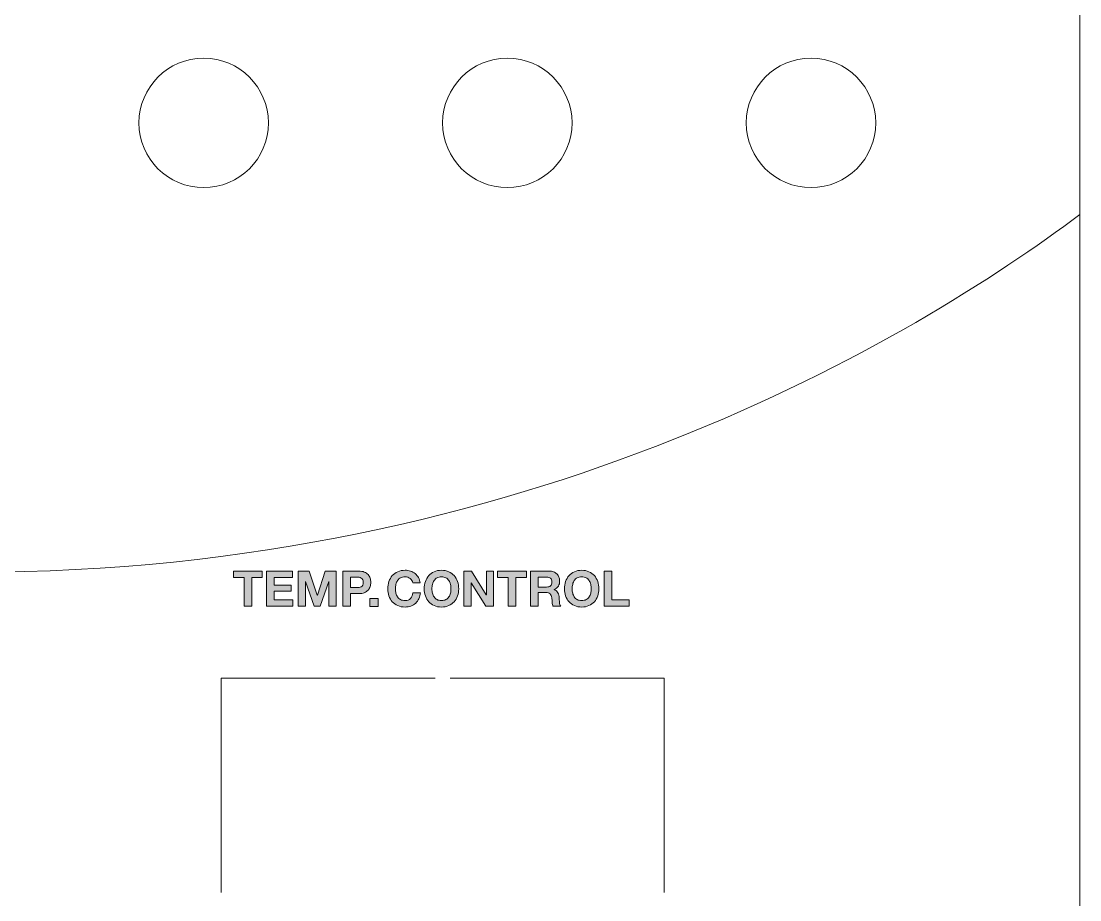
# Model space of a CAD drawing. Header units: millimetres. Extents: x -96603 to 124772, y -7961 to 11116.
# Drawn here: x 7083.6 to 7189.9, y 4721.6 to 4809.9 of the extents above; entities that cross this region are included whole.
import ezdxf

# ---------------------------------------------------------------- set-up
doc = ezdxf.new("R2010")
doc.units = ezdxf.units.MM
doc.layers.get('0').update_dxf_attribs({"lineweight": 15})
doc.layers.add('圖層 2', color=7, linetype='Continuous')

msp = doc.modelspace()

# ---------------------------------------------------------------- hatches: boundary and pattern name
h = msp.add_hatch(color=256)
h.paths.add_polyline_path([(7131.457, 4753.997), (7131.457, 4754.649), (7134.347, 4754.649), (7134.347, 4753.997), (7133.29, 4753.997), (7133.29, 4751.123), (7132.514, 4751.123), (7132.514, 4753.997)])
h.paths.add_polyline_path([(7142.935, 4754.649), (7142.935, 4751.775), (7144.654, 4751.775), (7144.654, 4751.123), (7142.16, 4751.123), (7142.16, 4754.649)])
h.paths.add_polyline_path([(7128.845, 4754.649), (7130.317, 4752.283), (7130.326, 4752.283), (7130.326, 4754.649), (7131.053, 4754.649), (7131.053, 4751.123), (7130.277, 4751.123), (7128.81, 4753.484), (7128.801, 4753.484), (7128.801, 4751.123), (7128.074, 4751.123), (7128.074, 4754.649)])
h.paths.add_polyline_path([(7112.517, 4754.649), (7113.342, 4752.224), (7113.352, 4752.224), (7114.132, 4754.649), (7115.224, 4754.649), (7115.224, 4751.123), (7114.498, 4751.123), (7114.498, 4753.622), (7114.488, 4753.622), (7113.624, 4751.123), (7113.026, 4751.123), (7112.161, 4753.597), (7112.152, 4753.597), (7112.152, 4751.123), (7111.426, 4751.123), (7111.426, 4754.649)])
h.paths.add_polyline_path([(7110.863, 4754.649), (7110.863, 4753.997), (7109.001, 4753.997), (7109.001, 4753.241), (7110.709, 4753.241), (7110.709, 4752.639), (7109.001, 4752.639), (7109.001, 4751.775), (7110.902, 4751.775), (7110.902, 4751.123), (7108.225, 4751.123), (7108.225, 4754.649)])
h.paths.add_polyline_path([(7104.931, 4753.997), (7104.931, 4754.649), (7107.82, 4754.649), (7107.82, 4753.997), (7106.763, 4753.997), (7106.763, 4751.123), (7105.988, 4751.123), (7105.988, 4753.997)])
edge = h.paths.add_edge_path(flags=16)
edge.add_spline(control_points=[(7138.992, 4752.439), (7139.026, 4752.299), (7139.081, 4752.173), (7139.157, 4752.061), (7139.233, 4751.949), (7139.332, 4751.86), (7139.453, 4751.792), (7139.575, 4751.725), (7139.723, 4751.691), (7139.898, 4751.691), (7140.072, 4751.691), (7140.22, 4751.725), (7140.342, 4751.792), (7140.464, 4751.86), (7140.563, 4751.949), (7140.639, 4752.061), (7140.714, 4752.173), (7140.77, 4752.299), (7140.804, 4752.439), (7140.839, 4752.579), (7140.856, 4752.723), (7140.856, 4752.871), (7140.856, 4753.026), (7140.839, 4753.176), (7140.804, 4753.32), (7140.77, 4753.465), (7140.714, 4753.595), (7140.639, 4753.708), (7140.563, 4753.822), (7140.464, 4753.912), (7140.342, 4753.98), (7140.22, 4754.047), (7140.072, 4754.081), (7139.898, 4754.081), (7139.723, 4754.081), (7139.575, 4754.047), (7139.453, 4753.98), (7139.332, 4753.912), (7139.233, 4753.822), (7139.157, 4753.708), (7139.081, 4753.595), (7139.026, 4753.465), (7138.992, 4753.32), (7138.957, 4753.176), (7138.94, 4753.026), (7138.94, 4752.871), (7138.94, 4752.723), (7138.957, 4752.579), (7138.992, 4752.439)], knot_values=[0, 0, 0, 0, 1, 1, 1, 2, 2, 2, 3, 3, 3, 4, 4, 4, 5, 5, 5, 6, 6, 6, 7, 7, 7, 8, 8, 8, 9, 9, 9, 10, 10, 10, 11, 11, 11, 12, 12, 12, 13, 13, 13, 14, 14, 14, 15, 15, 15, 16, 16, 16, 16], degree=3, periodic=0)
edge = h.paths.add_edge_path()
edge.add_spline(control_points=[(7138.283, 4753.605), (7138.362, 4753.83), (7138.475, 4754.027), (7138.624, 4754.195), (7138.772, 4754.363), (7138.954, 4754.494), (7139.169, 4754.59), (7139.385, 4754.685), (7139.628, 4754.733), (7139.898, 4754.733), (7140.171, 4754.733), (7140.415, 4754.685), (7140.629, 4754.59), (7140.843, 4754.494), (7141.024, 4754.363), (7141.172, 4754.195), (7141.32, 4754.027), (7141.434, 4753.83), (7141.513, 4753.605), (7141.592, 4753.379), (7141.632, 4753.134), (7141.632, 4752.871), (7141.632, 4752.614), (7141.592, 4752.375), (7141.513, 4752.152), (7141.434, 4751.93), (7141.32, 4751.737), (7141.172, 4751.572), (7141.024, 4751.408), (7140.843, 4751.278), (7140.629, 4751.184), (7140.415, 4751.091), (7140.171, 4751.044), (7139.898, 4751.044), (7139.628, 4751.044), (7139.385, 4751.091), (7139.169, 4751.184), (7138.954, 4751.278), (7138.772, 4751.408), (7138.624, 4751.572), (7138.475, 4751.737), (7138.362, 4751.93), (7138.283, 4752.152), (7138.204, 4752.375), (7138.164, 4752.614), (7138.164, 4752.871), (7138.164, 4753.134), (7138.204, 4753.379), (7138.283, 4753.605)], knot_values=[0, 0, 0, 0, 1, 1, 1, 2, 2, 2, 3, 3, 3, 4, 4, 4, 5, 5, 5, 6, 6, 6, 7, 7, 7, 8, 8, 8, 9, 9, 9, 10, 10, 10, 11, 11, 11, 12, 12, 12, 13, 13, 13, 14, 14, 14, 15, 15, 15, 16, 16, 16, 16], degree=3, periodic=0)
edge = h.paths.add_edge_path(flags=16)
edge.add_spline(control_points=[(7136.377, 4753.054), (7136.554, 4753.054), (7136.688, 4753.093), (7136.777, 4753.172), (7136.866, 4753.251), (7136.91, 4753.38), (7136.91, 4753.557), (7136.91, 4753.729), (7136.866, 4753.853), (7136.777, 4753.93), (7136.688, 4754.008), (7136.554, 4754.047), (7136.377, 4754.047), (7136.377, 4754.047), (7135.527, 4754.047), (7135.527, 4754.047), (7135.527, 4754.047), (7135.527, 4753.054), (7135.527, 4753.054), (7135.527, 4753.054), (7136.377, 4753.054), (7136.377, 4753.054)], knot_values=[0, 0, 0, 0, 1, 1, 1, 2, 2, 2, 3, 3, 3, 4, 4, 4, 5, 5, 5, 6, 6, 6, 7, 7, 7, 7], degree=3, periodic=0)
edge = h.paths.add_edge_path()
edge.add_spline(control_points=[(7136.653, 4754.649), (7136.811, 4754.649), (7136.954, 4754.624), (7137.081, 4754.572), (7137.207, 4754.521), (7137.316, 4754.452), (7137.406, 4754.363), (7137.497, 4754.274), (7137.566, 4754.171), (7137.614, 4754.054), (7137.661, 4753.937), (7137.686, 4753.811), (7137.686, 4753.676), (7137.686, 4753.468), (7137.642, 4753.289), (7137.555, 4753.138), (7137.467, 4752.986), (7137.325, 4752.871), (7137.127, 4752.792), (7137.127, 4752.792), (7137.127, 4752.782), (7137.127, 4752.782), (7137.223, 4752.756), (7137.302, 4752.715), (7137.364, 4752.661), (7137.427, 4752.607), (7137.478, 4752.542), (7137.517, 4752.469), (7137.557, 4752.394), (7137.586, 4752.313), (7137.604, 4752.224), (7137.622, 4752.135), (7137.634, 4752.046), (7137.641, 4751.957), (7137.644, 4751.901), (7137.648, 4751.836), (7137.651, 4751.76), (7137.654, 4751.684), (7137.66, 4751.607), (7137.668, 4751.528), (7137.676, 4751.449), (7137.69, 4751.374), (7137.708, 4751.303), (7137.726, 4751.232), (7137.753, 4751.172), (7137.789, 4751.123), (7137.789, 4751.123), (7137.014, 4751.123), (7137.014, 4751.123), (7136.971, 4751.235), (7136.944, 4751.368), (7136.935, 4751.523), (7136.925, 4751.678), (7136.91, 4751.826), (7136.89, 4751.967), (7136.864, 4752.152), (7136.808, 4752.287), (7136.722, 4752.372), (7136.637, 4752.458), (7136.497, 4752.5), (7136.303, 4752.5), (7136.303, 4752.5), (7135.527, 4752.5), (7135.527, 4752.5), (7135.527, 4752.5), (7135.527, 4751.123), (7135.527, 4751.123), (7135.527, 4751.123), (7134.752, 4751.123), (7134.752, 4751.123), (7134.752, 4751.123), (7134.752, 4754.649), (7134.752, 4754.649), (7134.752, 4754.649), (7136.653, 4754.649), (7136.653, 4754.649)], knot_values=[0, 0, 0, 0, 1, 1, 1, 2, 2, 2, 3, 3, 3, 4, 4, 4, 5, 5, 5, 6, 6, 6, 7, 7, 7, 8, 8, 8, 9, 9, 9, 10, 10, 10, 11, 11, 11, 12, 12, 12, 13, 13, 13, 14, 14, 14, 15, 15, 15, 16, 16, 16, 17, 17, 17, 18, 18, 18, 19, 19, 19, 20, 20, 20, 21, 21, 21, 22, 22, 22, 23, 23, 23, 24, 24, 24, 25, 25, 25, 25], degree=3, periodic=0)
edge = h.paths.add_edge_path(flags=16)
edge.add_spline(control_points=[(7124.906, 4752.439), (7124.941, 4752.299), (7124.996, 4752.173), (7125.072, 4752.061), (7125.147, 4751.949), (7125.246, 4751.86), (7125.368, 4751.792), (7125.49, 4751.725), (7125.638, 4751.691), (7125.813, 4751.691), (7125.987, 4751.691), (7126.135, 4751.725), (7126.257, 4751.792), (7126.379, 4751.86), (7126.478, 4751.949), (7126.553, 4752.061), (7126.629, 4752.173), (7126.684, 4752.299), (7126.719, 4752.439), (7126.754, 4752.579), (7126.771, 4752.723), (7126.771, 4752.871), (7126.771, 4753.026), (7126.754, 4753.176), (7126.719, 4753.32), (7126.684, 4753.465), (7126.629, 4753.595), (7126.553, 4753.708), (7126.478, 4753.822), (7126.379, 4753.912), (7126.257, 4753.98), (7126.135, 4754.047), (7125.987, 4754.081), (7125.813, 4754.081), (7125.638, 4754.081), (7125.49, 4754.047), (7125.368, 4753.98), (7125.246, 4753.912), (7125.147, 4753.822), (7125.072, 4753.708), (7124.996, 4753.595), (7124.941, 4753.465), (7124.906, 4753.32), (7124.872, 4753.176), (7124.855, 4753.026), (7124.855, 4752.871), (7124.855, 4752.723), (7124.872, 4752.579), (7124.906, 4752.439)], knot_values=[0, 0, 0, 0, 1, 1, 1, 2, 2, 2, 3, 3, 3, 4, 4, 4, 5, 5, 5, 6, 6, 6, 7, 7, 7, 8, 8, 8, 9, 9, 9, 10, 10, 10, 11, 11, 11, 12, 12, 12, 13, 13, 13, 14, 14, 14, 15, 15, 15, 16, 16, 16, 16], degree=3, periodic=0)
edge = h.paths.add_edge_path()
edge.add_spline(control_points=[(7124.198, 4753.605), (7124.277, 4753.83), (7124.39, 4754.027), (7124.538, 4754.195), (7124.686, 4754.363), (7124.868, 4754.494), (7125.084, 4754.59), (7125.3, 4754.685), (7125.543, 4754.733), (7125.813, 4754.733), (7126.086, 4754.733), (7126.329, 4754.685), (7126.543, 4754.59), (7126.758, 4754.494), (7126.939, 4754.363), (7127.087, 4754.195), (7127.235, 4754.027), (7127.349, 4753.83), (7127.428, 4753.605), (7127.507, 4753.379), (7127.546, 4753.134), (7127.546, 4752.871), (7127.546, 4752.614), (7127.507, 4752.375), (7127.428, 4752.152), (7127.349, 4751.93), (7127.235, 4751.737), (7127.087, 4751.572), (7126.939, 4751.408), (7126.758, 4751.278), (7126.543, 4751.184), (7126.329, 4751.091), (7126.086, 4751.044), (7125.813, 4751.044), (7125.543, 4751.044), (7125.3, 4751.091), (7125.084, 4751.184), (7124.868, 4751.278), (7124.686, 4751.408), (7124.538, 4751.572), (7124.39, 4751.737), (7124.277, 4751.93), (7124.198, 4752.152), (7124.118, 4752.375), (7124.079, 4752.614), (7124.079, 4752.871), (7124.079, 4753.134), (7124.118, 4753.379), (7124.198, 4753.605)], knot_values=[0, 0, 0, 0, 1, 1, 1, 2, 2, 2, 3, 3, 3, 4, 4, 4, 5, 5, 5, 6, 6, 6, 7, 7, 7, 8, 8, 8, 9, 9, 9, 10, 10, 10, 11, 11, 11, 12, 12, 12, 13, 13, 13, 14, 14, 14, 15, 15, 15, 16, 16, 16, 16], degree=3, periodic=0)
edge = h.paths.add_edge_path()
edge.add_spline(control_points=[(7122.834, 4753.708), (7122.788, 4753.782), (7122.731, 4753.847), (7122.661, 4753.903), (7122.593, 4753.959), (7122.514, 4754.003), (7122.427, 4754.034), (7122.34, 4754.066), (7122.248, 4754.081), (7122.153, 4754.081), (7121.978, 4754.081), (7121.83, 4754.047), (7121.708, 4753.98), (7121.587, 4753.912), (7121.488, 4753.822), (7121.412, 4753.708), (7121.336, 4753.595), (7121.281, 4753.465), (7121.247, 4753.32), (7121.212, 4753.176), (7121.195, 4753.026), (7121.195, 4752.871), (7121.195, 4752.723), (7121.212, 4752.579), (7121.247, 4752.439), (7121.281, 4752.299), (7121.336, 4752.173), (7121.412, 4752.061), (7121.488, 4751.949), (7121.587, 4751.86), (7121.708, 4751.792), (7121.83, 4751.725), (7121.978, 4751.691), (7122.153, 4751.691), (7122.39, 4751.691), (7122.575, 4751.763), (7122.709, 4751.908), (7122.842, 4752.053), (7122.923, 4752.244), (7122.953, 4752.481), (7122.953, 4752.481), (7123.704, 4752.481), (7123.704, 4752.481), (7123.684, 4752.26), (7123.633, 4752.061), (7123.551, 4751.883), (7123.468, 4751.705), (7123.359, 4751.554), (7123.225, 4751.429), (7123.09, 4751.304), (7122.932, 4751.209), (7122.75, 4751.142), (7122.569, 4751.077), (7122.37, 4751.044), (7122.153, 4751.044), (7121.883, 4751.044), (7121.64, 4751.091), (7121.424, 4751.184), (7121.209, 4751.278), (7121.027, 4751.408), (7120.879, 4751.572), (7120.73, 4751.737), (7120.617, 4751.93), (7120.538, 4752.152), (7120.459, 4752.375), (7120.419, 4752.614), (7120.419, 4752.871), (7120.419, 4753.134), (7120.459, 4753.379), (7120.538, 4753.605), (7120.617, 4753.83), (7120.73, 4754.027), (7120.879, 4754.195), (7121.027, 4754.363), (7121.209, 4754.494), (7121.424, 4754.59), (7121.64, 4754.685), (7121.883, 4754.733), (7122.153, 4754.733), (7122.347, 4754.733), (7122.531, 4754.705), (7122.703, 4754.649), (7122.876, 4754.593), (7123.031, 4754.512), (7123.168, 4754.405), (7123.304, 4754.297), (7123.417, 4754.165), (7123.506, 4754.007), (7123.595, 4753.849), (7123.651, 4753.668), (7123.674, 4753.464), (7123.674, 4753.464), (7122.923, 4753.464), (7122.923, 4753.464), (7122.91, 4753.553), (7122.881, 4753.634), (7122.834, 4753.708)], knot_values=[0, 0, 0, 0, 1, 1, 1, 2, 2, 2, 3, 3, 3, 4, 4, 4, 5, 5, 5, 6, 6, 6, 7, 7, 7, 8, 8, 8, 9, 9, 9, 10, 10, 10, 11, 11, 11, 12, 12, 12, 13, 13, 13, 14, 14, 14, 15, 15, 15, 16, 16, 16, 17, 17, 17, 18, 18, 18, 19, 19, 19, 20, 20, 20, 21, 21, 21, 22, 22, 22, 23, 23, 23, 24, 24, 24, 25, 25, 25, 26, 26, 26, 27, 27, 27, 28, 28, 28, 29, 29, 29, 30, 30, 30, 31, 31, 31, 32, 32, 32, 32], degree=3, periodic=0)
edge = h.paths.add_edge_path(flags=16)
edge.add_spline(control_points=[(7117.283, 4752.99), (7117.372, 4752.99), (7117.458, 4752.996), (7117.54, 4753.01), (7117.622, 4753.023), (7117.695, 4753.048), (7117.757, 4753.086), (7117.82, 4753.124), (7117.87, 4753.177), (7117.908, 4753.247), (7117.946, 4753.316), (7117.965, 4753.406), (7117.965, 4753.518), (7117.965, 4753.63), (7117.946, 4753.721), (7117.908, 4753.79), (7117.87, 4753.859), (7117.82, 4753.912), (7117.757, 4753.95), (7117.695, 4753.988), (7117.622, 4754.014), (7117.54, 4754.027), (7117.458, 4754.04), (7117.372, 4754.047), (7117.283, 4754.047), (7117.283, 4754.047), (7116.681, 4754.047), (7116.681, 4754.047), (7116.681, 4754.047), (7116.681, 4752.99), (7116.681, 4752.99), (7116.681, 4752.99), (7117.283, 4752.99), (7117.283, 4752.99)], knot_values=[0, 0, 0, 0, 1, 1, 1, 2, 2, 2, 3, 3, 3, 4, 4, 4, 5, 5, 5, 6, 6, 6, 7, 7, 7, 8, 8, 8, 9, 9, 9, 10, 10, 10, 11, 11, 11, 11], degree=3, periodic=0)
edge = h.paths.add_edge_path()
edge.add_spline(control_points=[(7117.496, 4754.649), (7117.716, 4754.649), (7117.904, 4754.617), (7118.059, 4754.553), (7118.213, 4754.489), (7118.339, 4754.404), (7118.436, 4754.298), (7118.534, 4754.193), (7118.605, 4754.073), (7118.649, 4753.938), (7118.693, 4753.803), (7118.715, 4753.663), (7118.715, 4753.518), (7118.715, 4753.377), (7118.693, 4753.237), (7118.649, 4753.101), (7118.605, 4752.964), (7118.534, 4752.843), (7118.436, 4752.738), (7118.339, 4752.632), (7118.213, 4752.548), (7118.059, 4752.483), (7117.904, 4752.419), (7117.716, 4752.387), (7117.496, 4752.387), (7117.496, 4752.387), (7116.681, 4752.387), (7116.681, 4752.387), (7116.681, 4752.387), (7116.681, 4751.123), (7116.681, 4751.123), (7116.681, 4751.123), (7115.905, 4751.123), (7115.905, 4751.123), (7115.905, 4751.123), (7115.905, 4754.649), (7115.905, 4754.649), (7115.905, 4754.649), (7117.496, 4754.649), (7117.496, 4754.649)], knot_values=[0, 0, 0, 0, 1, 1, 1, 2, 2, 2, 3, 3, 3, 4, 4, 4, 5, 5, 5, 6, 6, 6, 7, 7, 7, 8, 8, 8, 9, 9, 9, 10, 10, 10, 11, 11, 11, 12, 12, 12, 13, 13, 13, 13], degree=3, periodic=0)
h.paths.add_polyline_path([(7118.626, 4751.912), (7119.456, 4751.912), (7119.456, 4751.097), (7118.626, 4751.097)])

# ---------------------------------------------------------------- linework, layer by layer
for p, q in [((7189.931, 5182.649), (7189.931, 4432.649)), ((7118.626, 4751.912), (7119.456, 4751.912)), ((7118.626, 4751.097), (7118.626, 4751.912)), ((7119.456, 4751.097), (7118.626, 4751.097)), ((7119.456, 4751.912), (7119.456, 4751.097))]:
    msp.add_line(p, q)
for points in [[(7104.931, 4753.997), (7104.931, 4754.649), (7107.82, 4754.649), (7107.82, 4753.997), (7106.763, 4753.997), (7106.763, 4751.123), (7105.988, 4751.123), (7105.988, 4753.997), (7104.931, 4753.997)], [(7110.863, 4754.649), (7110.863, 4753.997), (7109.001, 4753.997), (7109.001, 4753.241), (7110.709, 4753.241), (7110.709, 4752.639), (7109.001, 4752.639), (7109.001, 4751.775), (7110.902, 4751.775), (7110.902, 4751.123), (7108.225, 4751.123), (7108.225, 4754.649), (7110.863, 4754.649)], [(7112.517, 4754.649), (7113.342, 4752.224), (7113.352, 4752.224), (7114.132, 4754.649), (7115.224, 4754.649), (7115.224, 4751.123), (7114.498, 4751.123), (7114.498, 4753.622), (7114.488, 4753.622), (7113.624, 4751.123), (7113.026, 4751.123), (7112.161, 4753.597), (7112.152, 4753.597), (7112.152, 4751.123), (7111.426, 4751.123), (7111.426, 4754.649), (7112.517, 4754.649)], [(7128.845, 4754.649), (7130.317, 4752.283), (7130.326, 4752.283), (7130.326, 4754.649), (7131.053, 4754.649), (7131.053, 4751.123), (7130.277, 4751.123), (7128.81, 4753.484), (7128.801, 4753.484), (7128.801, 4751.123), (7128.074, 4751.123), (7128.074, 4754.649), (7128.845, 4754.649)], [(7131.457, 4753.997), (7131.457, 4754.649), (7134.347, 4754.649), (7134.347, 4753.997), (7133.29, 4753.997), (7133.29, 4751.123), (7132.514, 4751.123), (7132.514, 4753.997), (7131.457, 4753.997)], [(7142.935, 4754.649), (7142.935, 4751.775), (7144.654, 4751.775), (7144.654, 4751.123), (7142.16, 4751.123), (7142.16, 4754.649), (7142.935, 4754.649)], [(7103.681, 4722.399), (7103.681, 4743.899), (7125.181, 4743.899)], [(7126.681, 4743.899), (7148.181, 4743.899), (7148.181, 4722.399)]]:
    msp.add_lwpolyline(points)
for centre in [(7101.932, 4799.649), (7132.432, 4799.649), (7162.932, 4799.649)]:
    msp.add_circle(centre, 6.5)
for points, knots in [([(7117.496, 4754.649), (7117.716, 4754.649), (7117.904, 4754.617), (7118.059, 4754.553), (7118.213, 4754.489), (7118.339, 4754.404), (7118.436, 4754.298), (7118.534, 4754.193), (7118.605, 4754.073), (7118.649, 4753.938), (7118.693, 4753.803), (7118.715, 4753.663), (7118.715, 4753.518), (7118.715, 4753.377), (7118.693, 4753.237), (7118.649, 4753.101), (7118.605, 4752.964), (7118.534, 4752.843), (7118.436, 4752.738), (7118.339, 4752.632), (7118.213, 4752.548), (7118.059, 4752.483), (7117.904, 4752.419), (7117.716, 4752.387), (7117.496, 4752.387), (7117.496, 4752.387), (7116.681, 4752.387), (7116.681, 4752.387), (7116.681, 4752.387), (7116.681, 4751.123), (7116.681, 4751.123), (7116.681, 4751.123), (7115.905, 4751.123), (7115.905, 4751.123), (7115.905, 4751.123), (7115.905, 4754.649), (7115.905, 4754.649), (7115.905, 4754.649), (7117.496, 4754.649), (7117.496, 4754.649)], [0, 0, 0, 0, 1, 1, 1, 2, 2, 2, 3, 3, 3, 4, 4, 4, 5, 5, 5, 6, 6, 6, 7, 7, 7, 8, 8, 8, 9, 9, 9, 10, 10, 10, 11, 11, 11, 12, 12, 12, 13, 13, 13, 13]), ([(7122.834, 4753.708), (7122.788, 4753.782), (7122.731, 4753.847), (7122.661, 4753.903), (7122.593, 4753.959), (7122.514, 4754.003), (7122.427, 4754.034), (7122.34, 4754.066), (7122.248, 4754.081), (7122.153, 4754.081), (7121.978, 4754.081), (7121.83, 4754.047), (7121.708, 4753.98), (7121.587, 4753.912), (7121.488, 4753.822), (7121.412, 4753.708), (7121.336, 4753.595), (7121.281, 4753.465), (7121.247, 4753.32), (7121.212, 4753.176), (7121.195, 4753.026), (7121.195, 4752.871), (7121.195, 4752.723), (7121.212, 4752.579), (7121.247, 4752.439), (7121.281, 4752.299), (7121.336, 4752.173), (7121.412, 4752.061), (7121.488, 4751.949), (7121.587, 4751.86), (7121.708, 4751.792), (7121.83, 4751.725), (7121.978, 4751.691), (7122.153, 4751.691), (7122.39, 4751.691), (7122.575, 4751.763), (7122.709, 4751.908), (7122.842, 4752.053), (7122.923, 4752.244), (7122.953, 4752.481), (7122.953, 4752.481), (7123.704, 4752.481), (7123.704, 4752.481), (7123.684, 4752.26), (7123.633, 4752.061), (7123.551, 4751.883), (7123.468, 4751.705), (7123.359, 4751.554), (7123.225, 4751.429), (7123.09, 4751.304), (7122.932, 4751.209), (7122.75, 4751.142), (7122.569, 4751.077), (7122.37, 4751.044), (7122.153, 4751.044), (7121.883, 4751.044), (7121.64, 4751.091), (7121.424, 4751.184), (7121.209, 4751.278), (7121.027, 4751.408), (7120.879, 4751.572), (7120.73, 4751.737), (7120.617, 4751.93), (7120.538, 4752.152), (7120.459, 4752.375), (7120.419, 4752.614), (7120.419, 4752.871), (7120.419, 4753.134), (7120.459, 4753.379), (7120.538, 4753.605), (7120.617, 4753.83), (7120.73, 4754.027), (7120.879, 4754.195), (7121.027, 4754.363), (7121.209, 4754.494), (7121.424, 4754.59), (7121.64, 4754.685), (7121.883, 4754.733), (7122.153, 4754.733), (7122.347, 4754.733), (7122.531, 4754.705), (7122.703, 4754.649), (7122.876, 4754.593), (7123.031, 4754.512), (7123.168, 4754.405), (7123.304, 4754.297), (7123.417, 4754.165), (7123.506, 4754.007), (7123.595, 4753.849), (7123.651, 4753.668), (7123.674, 4753.464), (7123.674, 4753.464), (7122.923, 4753.464), (7122.923, 4753.464), (7122.91, 4753.553), (7122.881, 4753.634), (7122.834, 4753.708)], [0, 0, 0, 0, 1, 1, 1, 2, 2, 2, 3, 3, 3, 4, 4, 4, 5, 5, 5, 6, 6, 6, 7, 7, 7, 8, 8, 8, 9, 9, 9, 10, 10, 10, 11, 11, 11, 12, 12, 12, 13, 13, 13, 14, 14, 14, 15, 15, 15, 16, 16, 16, 17, 17, 17, 18, 18, 18, 19, 19, 19, 20, 20, 20, 21, 21, 21, 22, 22, 22, 23, 23, 23, 24, 24, 24, 25, 25, 25, 26, 26, 26, 27, 27, 27, 28, 28, 28, 29, 29, 29, 30, 30, 30, 31, 31, 31, 32, 32, 32, 32]), ([(7124.198, 4753.605), (7124.277, 4753.83), (7124.39, 4754.027), (7124.538, 4754.195), (7124.686, 4754.363), (7124.868, 4754.494), (7125.084, 4754.59), (7125.3, 4754.685), (7125.543, 4754.733), (7125.813, 4754.733), (7126.086, 4754.733), (7126.329, 4754.685), (7126.543, 4754.59), (7126.758, 4754.494), (7126.939, 4754.363), (7127.087, 4754.195), (7127.235, 4754.027), (7127.349, 4753.83), (7127.428, 4753.605), (7127.507, 4753.379), (7127.546, 4753.134), (7127.546, 4752.871), (7127.546, 4752.614), (7127.507, 4752.375), (7127.428, 4752.152), (7127.349, 4751.93), (7127.235, 4751.737), (7127.087, 4751.572), (7126.939, 4751.408), (7126.758, 4751.278), (7126.543, 4751.184), (7126.329, 4751.091), (7126.086, 4751.044), (7125.813, 4751.044), (7125.543, 4751.044), (7125.3, 4751.091), (7125.084, 4751.184), (7124.868, 4751.278), (7124.686, 4751.408), (7124.538, 4751.572), (7124.39, 4751.737), (7124.277, 4751.93), (7124.198, 4752.152), (7124.118, 4752.375), (7124.079, 4752.614), (7124.079, 4752.871), (7124.079, 4753.134), (7124.118, 4753.379), (7124.198, 4753.605)], [0, 0, 0, 0, 1, 1, 1, 2, 2, 2, 3, 3, 3, 4, 4, 4, 5, 5, 5, 6, 6, 6, 7, 7, 7, 8, 8, 8, 9, 9, 9, 10, 10, 10, 11, 11, 11, 12, 12, 12, 13, 13, 13, 14, 14, 14, 15, 15, 15, 16, 16, 16, 16]), ([(7124.906, 4752.439), (7124.941, 4752.299), (7124.996, 4752.173), (7125.072, 4752.061), (7125.147, 4751.949), (7125.246, 4751.86), (7125.368, 4751.792), (7125.49, 4751.725), (7125.638, 4751.691), (7125.813, 4751.691), (7125.987, 4751.691), (7126.135, 4751.725), (7126.257, 4751.792), (7126.379, 4751.86), (7126.478, 4751.949), (7126.553, 4752.061), (7126.629, 4752.173), (7126.684, 4752.299), (7126.719, 4752.439), (7126.754, 4752.579), (7126.771, 4752.723), (7126.771, 4752.871), (7126.771, 4753.026), (7126.754, 4753.176), (7126.719, 4753.32), (7126.684, 4753.465), (7126.629, 4753.595), (7126.553, 4753.708), (7126.478, 4753.822), (7126.379, 4753.912), (7126.257, 4753.98), (7126.135, 4754.047), (7125.987, 4754.081), (7125.813, 4754.081), (7125.638, 4754.081), (7125.49, 4754.047), (7125.368, 4753.98), (7125.246, 4753.912), (7125.147, 4753.822), (7125.072, 4753.708), (7124.996, 4753.595), (7124.941, 4753.465), (7124.906, 4753.32), (7124.872, 4753.176), (7124.855, 4753.026), (7124.855, 4752.871), (7124.855, 4752.723), (7124.872, 4752.579), (7124.906, 4752.439)], [0, 0, 0, 0, 1, 1, 1, 2, 2, 2, 3, 3, 3, 4, 4, 4, 5, 5, 5, 6, 6, 6, 7, 7, 7, 8, 8, 8, 9, 9, 9, 10, 10, 10, 11, 11, 11, 12, 12, 12, 13, 13, 13, 14, 14, 14, 15, 15, 15, 16, 16, 16, 16]), ([(7136.653, 4754.649), (7136.811, 4754.649), (7136.954, 4754.624), (7137.081, 4754.572), (7137.207, 4754.521), (7137.316, 4754.452), (7137.406, 4754.363), (7137.497, 4754.274), (7137.566, 4754.171), (7137.614, 4754.054), (7137.661, 4753.937), (7137.686, 4753.811), (7137.686, 4753.676), (7137.686, 4753.468), (7137.642, 4753.289), (7137.555, 4753.138), (7137.467, 4752.986), (7137.325, 4752.871), (7137.127, 4752.792), (7137.127, 4752.792), (7137.127, 4752.782), (7137.127, 4752.782), (7137.223, 4752.756), (7137.302, 4752.715), (7137.364, 4752.661), (7137.427, 4752.607), (7137.478, 4752.542), (7137.517, 4752.469), (7137.557, 4752.394), (7137.586, 4752.313), (7137.604, 4752.224), (7137.622, 4752.135), (7137.634, 4752.046), (7137.641, 4751.957), (7137.644, 4751.901), (7137.648, 4751.836), (7137.651, 4751.76), (7137.654, 4751.684), (7137.66, 4751.607), (7137.668, 4751.528), (7137.676, 4751.449), (7137.69, 4751.374), (7137.708, 4751.303), (7137.726, 4751.232), (7137.753, 4751.172), (7137.789, 4751.123), (7137.789, 4751.123), (7137.014, 4751.123), (7137.014, 4751.123), (7136.971, 4751.235), (7136.944, 4751.368), (7136.935, 4751.523), (7136.925, 4751.678), (7136.91, 4751.826), (7136.89, 4751.967), (7136.864, 4752.152), (7136.808, 4752.287), (7136.722, 4752.372), (7136.637, 4752.458), (7136.497, 4752.5), (7136.303, 4752.5), (7136.303, 4752.5), (7135.527, 4752.5), (7135.527, 4752.5), (7135.527, 4752.5), (7135.527, 4751.123), (7135.527, 4751.123), (7135.527, 4751.123), (7134.752, 4751.123), (7134.752, 4751.123), (7134.752, 4751.123), (7134.752, 4754.649), (7134.752, 4754.649), (7134.752, 4754.649), (7136.653, 4754.649), (7136.653, 4754.649)], [0, 0, 0, 0, 1, 1, 1, 2, 2, 2, 3, 3, 3, 4, 4, 4, 5, 5, 5, 6, 6, 6, 7, 7, 7, 8, 8, 8, 9, 9, 9, 10, 10, 10, 11, 11, 11, 12, 12, 12, 13, 13, 13, 14, 14, 14, 15, 15, 15, 16, 16, 16, 17, 17, 17, 18, 18, 18, 19, 19, 19, 20, 20, 20, 21, 21, 21, 22, 22, 22, 23, 23, 23, 24, 24, 24, 25, 25, 25, 25]), ([(7138.283, 4753.605), (7138.362, 4753.83), (7138.475, 4754.027), (7138.624, 4754.195), (7138.772, 4754.363), (7138.954, 4754.494), (7139.169, 4754.59), (7139.385, 4754.685), (7139.628, 4754.733), (7139.898, 4754.733), (7140.171, 4754.733), (7140.415, 4754.685), (7140.629, 4754.59), (7140.843, 4754.494), (7141.024, 4754.363), (7141.172, 4754.195), (7141.32, 4754.027), (7141.434, 4753.83), (7141.513, 4753.605), (7141.592, 4753.379), (7141.632, 4753.134), (7141.632, 4752.871), (7141.632, 4752.614), (7141.592, 4752.375), (7141.513, 4752.152), (7141.434, 4751.93), (7141.32, 4751.737), (7141.172, 4751.572), (7141.024, 4751.408), (7140.843, 4751.278), (7140.629, 4751.184), (7140.415, 4751.091), (7140.171, 4751.044), (7139.898, 4751.044), (7139.628, 4751.044), (7139.385, 4751.091), (7139.169, 4751.184), (7138.954, 4751.278), (7138.772, 4751.408), (7138.624, 4751.572), (7138.475, 4751.737), (7138.362, 4751.93), (7138.283, 4752.152), (7138.204, 4752.375), (7138.164, 4752.614), (7138.164, 4752.871), (7138.164, 4753.134), (7138.204, 4753.379), (7138.283, 4753.605)], [0, 0, 0, 0, 1, 1, 1, 2, 2, 2, 3, 3, 3, 4, 4, 4, 5, 5, 5, 6, 6, 6, 7, 7, 7, 8, 8, 8, 9, 9, 9, 10, 10, 10, 11, 11, 11, 12, 12, 12, 13, 13, 13, 14, 14, 14, 15, 15, 15, 16, 16, 16, 16]), ([(7138.992, 4752.439), (7139.026, 4752.299), (7139.081, 4752.173), (7139.157, 4752.061), (7139.233, 4751.949), (7139.332, 4751.86), (7139.453, 4751.792), (7139.575, 4751.725), (7139.723, 4751.691), (7139.898, 4751.691), (7140.072, 4751.691), (7140.22, 4751.725), (7140.342, 4751.792), (7140.464, 4751.86), (7140.563, 4751.949), (7140.639, 4752.061), (7140.714, 4752.173), (7140.77, 4752.299), (7140.804, 4752.439), (7140.839, 4752.579), (7140.856, 4752.723), (7140.856, 4752.871), (7140.856, 4753.026), (7140.839, 4753.176), (7140.804, 4753.32), (7140.77, 4753.465), (7140.714, 4753.595), (7140.639, 4753.708), (7140.563, 4753.822), (7140.464, 4753.912), (7140.342, 4753.98), (7140.22, 4754.047), (7140.072, 4754.081), (7139.898, 4754.081), (7139.723, 4754.081), (7139.575, 4754.047), (7139.453, 4753.98), (7139.332, 4753.912), (7139.233, 4753.822), (7139.157, 4753.708), (7139.081, 4753.595), (7139.026, 4753.465), (7138.992, 4753.32), (7138.957, 4753.176), (7138.94, 4753.026), (7138.94, 4752.871), (7138.94, 4752.723), (7138.957, 4752.579), (7138.992, 4752.439)], [0, 0, 0, 0, 1, 1, 1, 2, 2, 2, 3, 3, 3, 4, 4, 4, 5, 5, 5, 6, 6, 6, 7, 7, 7, 8, 8, 8, 9, 9, 9, 10, 10, 10, 11, 11, 11, 12, 12, 12, 13, 13, 13, 14, 14, 14, 15, 15, 15, 16, 16, 16, 16]), ([(7117.283, 4752.99), (7117.372, 4752.99), (7117.458, 4752.996), (7117.54, 4753.01), (7117.622, 4753.023), (7117.695, 4753.048), (7117.757, 4753.086), (7117.82, 4753.124), (7117.87, 4753.177), (7117.908, 4753.247), (7117.946, 4753.316), (7117.965, 4753.406), (7117.965, 4753.518), (7117.965, 4753.63), (7117.946, 4753.721), (7117.908, 4753.79), (7117.87, 4753.859), (7117.82, 4753.912), (7117.757, 4753.95), (7117.695, 4753.988), (7117.622, 4754.014), (7117.54, 4754.027), (7117.458, 4754.04), (7117.372, 4754.047), (7117.283, 4754.047), (7117.283, 4754.047), (7116.681, 4754.047), (7116.681, 4754.047), (7116.681, 4754.047), (7116.681, 4752.99), (7116.681, 4752.99), (7116.681, 4752.99), (7117.283, 4752.99), (7117.283, 4752.99)], [0, 0, 0, 0, 1, 1, 1, 2, 2, 2, 3, 3, 3, 4, 4, 4, 5, 5, 5, 6, 6, 6, 7, 7, 7, 8, 8, 8, 9, 9, 9, 10, 10, 10, 11, 11, 11, 11]), ([(7136.377, 4753.054), (7136.554, 4753.054), (7136.688, 4753.093), (7136.777, 4753.172), (7136.866, 4753.251), (7136.91, 4753.38), (7136.91, 4753.557), (7136.91, 4753.729), (7136.866, 4753.853), (7136.777, 4753.93), (7136.688, 4754.008), (7136.554, 4754.047), (7136.377, 4754.047), (7136.377, 4754.047), (7135.527, 4754.047), (7135.527, 4754.047), (7135.527, 4754.047), (7135.527, 4753.054), (7135.527, 4753.054), (7135.527, 4753.054), (7136.377, 4753.054), (7136.377, 4753.054)], [0, 0, 0, 0, 1, 1, 1, 2, 2, 2, 3, 3, 3, 4, 4, 4, 5, 5, 5, 6, 6, 6, 7, 7, 7, 7])]:
    msp.add_open_spline(points, degree=3, knots=knots)
at = {"layer": '圖層 2', "lineweight": 0}
msp.add_open_spline([(7189.931, 4790.437), (7173.419, 4778.093), (7134.587, 4754.527), (7078.764, 4754.527), (7025.028, 4754.527), (6987.363, 4776.968), (6969.931, 4790.091)], degree=3, knots=[3.261903, 3.261903, 3.261903, 3.261903, 4, 4, 4, 4.707584, 4.707584, 4.707584, 4.707584], dxfattribs=at)

doc.saveas('drawing.dxf')
